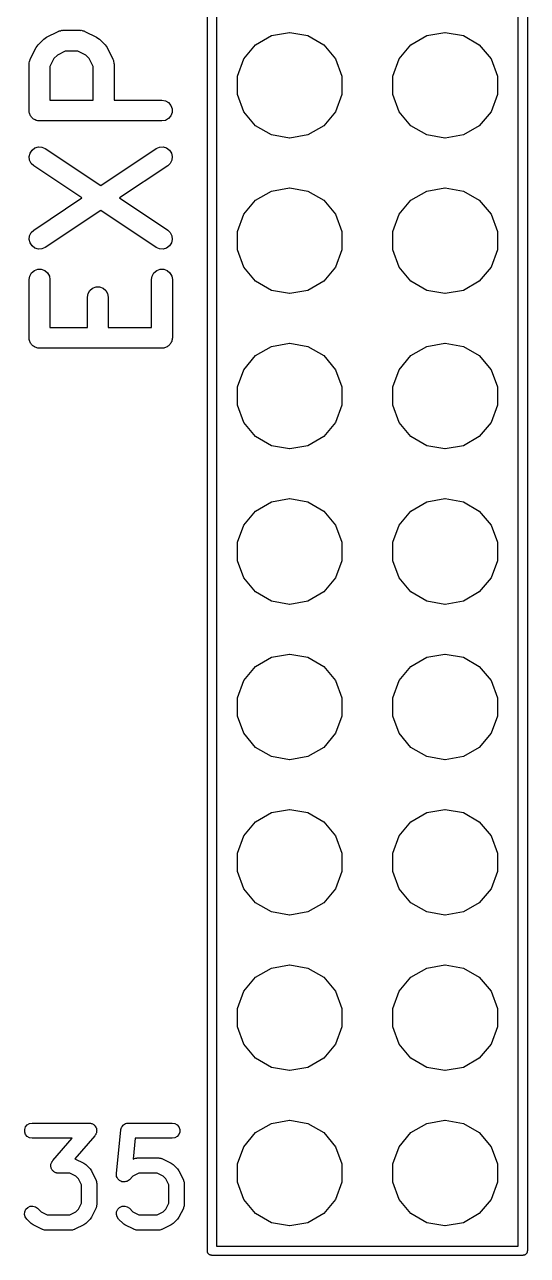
# Model space of a CAD drawing. Extents: x 10 to 287, y -200 to -10.
# Drawn here: x 170.62 to 178.84, y -96.97 to -76.86 of the extents above; entities that cross this region are included whole.
import ezdxf

# ---------------------------------------------------------------- set-up
doc = ezdxf.new("R2010")
doc.units = 0
doc.header["$MEASUREMENT"] = 0
doc.layers.add('BLACK', color=7, linetype='CONTINUOUS')

msp = doc.modelspace()

# ---------------------------------------------------------------- linework, layer by layer
at = {"layer": 'Black'}
for p, q in [((178.685, -96.825), (178.685, -51.255)), ((178.835, -51.18), (178.835, -96.9)), ((173.605, -96.9), (173.605, -53.72)), ((173.755, -53.795), (173.755, -96.825)), ((170.977, -77.0636), (171.168, -76.9683)), ((171.168, -76.9683), (171.177, -76.9655)), ((171.177, -76.9655), (171.186, -76.9606)), ((171.186, -76.9606), (171.205, -76.9572)), ((171.205, -76.9572), (171.224, -76.9515)), ((171.224, -76.9515), (171.234, -76.9521)), ((171.234, -76.9521), (171.244, -76.9504)), ((171.244, -76.9504), (171.529, -76.9504)), ((171.529, -76.9504), (171.539, -76.9521)), ((171.539, -76.9521), (171.549, -76.9515)), ((171.549, -76.9515), (171.568, -76.9572)), ((171.568, -76.9572), (171.588, -76.9606)), ((171.588, -76.9606), (171.596, -76.9655)), ((171.596, -76.9655), (171.605, -76.9683)), ((171.605, -76.9683), (171.796, -77.0636)), ((174.392, -77.1884), (174.651, -77.0385)), ((174.651, -77.0385), (174.947, -76.9864)), ((174.947, -76.9864), (174.953, -76.9864)), ((174.953, -76.9864), (175.249, -77.0385)), ((175.249, -77.0385), (175.508, -77.1884)), ((176.932, -77.1884), (177.191, -77.0385)), ((177.191, -77.0385), (177.487, -76.9864)), ((177.487, -76.9864), (177.493, -76.9864)), ((177.493, -76.9864), (177.789, -77.0385)), ((177.789, -77.0385), (178.048, -77.1884)), ((170.711, -77.4253), (170.806, -77.2348)), ((170.806, -77.2348), (170.822, -77.213)), ((170.822, -77.213), (170.838, -77.1906)), ((170.838, -77.1906), (170.933, -77.0954)), ((170.933, -77.0954), (170.955, -77.0798)), ((170.955, -77.0798), (170.977, -77.0636)), ((171.796, -77.0636), (171.818, -77.0798)), ((171.818, -77.0798), (171.84, -77.0954)), ((171.84, -77.0954), (171.935, -77.1906)), ((171.935, -77.1906), (171.951, -77.2129)), ((171.951, -77.2129), (171.967, -77.2348)), ((171.967, -77.2348), (172.062, -77.4253)), ((174.199, -77.4182), (174.392, -77.1884)), ((175.508, -77.1884), (175.701, -77.4182)), ((176.739, -77.4182), (176.932, -77.1884)), ((178.048, -77.1884), (178.241, -77.4182)), ((170.7, -77.4628), (170.703, -77.4432)), ((170.703, -77.4432), (170.708, -77.4347)), ((170.708, -77.4347), (170.711, -77.4253)), ((171.098, -77.4116), (171.033, -77.5415)), ((171.154, -77.3553), (171.098, -77.4116)), ((171.284, -77.2904), (171.154, -77.3553)), ((171.489, -77.2904), (171.284, -77.2904)), ((171.619, -77.3553), (171.489, -77.2904)), ((171.675, -77.4116), (171.619, -77.3553)), ((171.74, -77.5415), (171.675, -77.4116)), ((172.062, -77.4253), (172.065, -77.4347)), ((172.065, -77.4347), (172.07, -77.4432)), ((172.07, -77.4432), (172.074, -77.4628)), ((174.096, -77.7), (174.199, -77.4182)), ((175.701, -77.4182), (175.804, -77.7)), ((176.636, -77.7), (176.739, -77.4182)), ((178.241, -77.4182), (178.344, -77.7)), ((170.693, -77.5013), (170.694, -77.4917)), ((170.693, -78.2632), (170.693, -77.5013)), ((170.694, -77.4819), (170.7, -77.4628)), ((170.694, -77.4917), (170.694, -77.4819)), ((171.033, -77.5415), (171.033, -78.0932)), ((171.74, -78.0932), (171.74, -77.5415)), ((172.074, -77.4628), (172.079, -77.4819)), ((172.079, -77.4819), (172.079, -77.4917)), ((172.079, -77.4917), (172.08, -77.5013)), ((172.08, -77.5013), (172.08, -78.0932)), ((174.096, -78), (174.096, -77.7)), ((175.804, -77.7), (175.804, -78)), ((176.636, -78), (176.636, -77.7)), ((178.344, -77.7), (178.344, -78)), ((174.199, -78.2818), (174.096, -78)), ((175.804, -78), (175.701, -78.2818)), ((176.739, -78.2818), (176.636, -78)), ((178.344, -78), (178.241, -78.2818)), ((171.033, -78.0932), (171.74, -78.0932)), ((172.08, -78.0932), (172.863, -78.0932)), ((172.863, -78.0932), (172.921, -78.1035)), ((172.921, -78.1035), (172.972, -78.133)), ((172.972, -78.133), (173.01, -78.1782)), ((173.01, -78.1782), (173.03, -78.2337)), ((173.03, -78.2337), (173.03, -78.2928)), ((170.695, -78.2779), (170.693, -78.2632)), ((170.695, -78.2928), (170.695, -78.2779)), ((170.7, -78.3067), (170.695, -78.2928)), ((170.703, -78.3214), (170.7, -78.3067)), ((170.71, -78.3343), (170.703, -78.3214)), ((170.716, -78.3482), (170.71, -78.3343)), ((170.725, -78.3596), (170.716, -78.3482)), ((170.733, -78.3725), (170.725, -78.3596)), ((170.744, -78.3821), (170.733, -78.3725)), ((170.753, -78.3935), (170.744, -78.3821)), ((170.766, -78.4009), (170.753, -78.3935)), ((170.778, -78.4105), (170.766, -78.4009)), ((170.792, -78.4155), (170.778, -78.4105)), ((170.805, -78.423), (170.792, -78.4155)), ((170.819, -78.4256), (170.805, -78.423)), ((170.833, -78.4307), (170.819, -78.4256)), ((170.848, -78.4307), (170.833, -78.4307)), ((170.863, -78.4332), (170.848, -78.4307)), ((172.863, -78.4332), (170.863, -78.4332)), ((172.921, -78.423), (172.863, -78.4332)), ((172.972, -78.3935), (172.921, -78.423)), ((173.01, -78.3482), (172.972, -78.3935)), ((173.03, -78.2928), (173.01, -78.3482)), ((174.392, -78.5116), (174.199, -78.2818)), ((175.701, -78.2818), (175.508, -78.5116)), ((176.932, -78.5116), (176.739, -78.2818)), ((178.241, -78.2818), (178.048, -78.5116)), ((174.651, -78.6615), (174.392, -78.5116)), ((175.508, -78.5116), (175.249, -78.6615)), ((177.191, -78.6615), (176.932, -78.5116)), ((178.048, -78.5116), (177.789, -78.6615)), ((170.787, -78.8728), (170.844, -78.8562)), ((170.844, -78.8562), (170.903, -78.86)), ((172.823, -78.86), (172.881, -78.8562)), ((172.881, -78.8562), (172.938, -78.8728)), ((174.947, -78.7136), (174.651, -78.6615)), ((174.953, -78.7136), (174.947, -78.7136)), ((175.249, -78.6615), (174.953, -78.7136)), ((177.487, -78.7136), (177.191, -78.6615)), ((177.493, -78.7136), (177.487, -78.7136)), ((177.789, -78.6615), (177.493, -78.7136)), ((170.693, -79.0142), (170.707, -78.9568)), ((170.7, -79.0729), (170.693, -79.0142)), ((170.707, -78.9568), (170.74, -78.9077)), ((170.74, -78.9077), (170.787, -78.8728)), ((170.903, -78.86), (170.957, -78.8837)), ((170.957, -78.8837), (171.863, -79.4875)), ((171.863, -79.4875), (172.768, -78.8837)), ((172.768, -78.8837), (172.823, -78.86)), ((172.938, -78.8728), (172.986, -78.9077)), ((172.986, -78.9077), (173.018, -78.9568)), ((173.018, -78.9568), (173.032, -79.0142)), ((173.032, -79.0142), (173.026, -79.0729)), ((170.726, -79.1258), (170.7, -79.0729)), ((170.768, -79.1666), (170.726, -79.1258)), ((171.556, -79.6918), (170.768, -79.1666)), ((172.957, -79.1666), (172.169, -79.6918)), ((173, -79.1258), (172.957, -79.1666)), ((173.026, -79.0729), (173, -79.1258)), ((174.392, -79.7284), (174.651, -79.5785)), ((174.651, -79.5785), (174.947, -79.5264)), ((174.947, -79.5264), (174.953, -79.5264)), ((174.953, -79.5264), (175.249, -79.5785)), ((175.249, -79.5785), (175.508, -79.7284)), ((176.932, -79.7284), (177.191, -79.5785)), ((177.191, -79.5785), (177.487, -79.5264)), ((177.487, -79.5264), (177.493, -79.5264)), ((177.493, -79.5264), (177.789, -79.5785)), ((177.789, -79.5785), (178.048, -79.7284)), ((170.768, -80.217), (171.556, -79.6918)), ((172.169, -79.6918), (172.957, -80.217)), ((174.199, -79.9582), (174.392, -79.7284)), ((175.508, -79.7284), (175.701, -79.9582)), ((176.739, -79.9582), (176.932, -79.7284)), ((178.048, -79.7284), (178.241, -79.9582)), ((171.863, -79.8961), (170.957, -80.4999)), ((172.768, -80.4999), (171.863, -79.8961)), ((174.096, -80.24), (174.199, -79.9582)), ((175.701, -79.9582), (175.804, -80.24)), ((176.636, -80.24), (176.739, -79.9582)), ((178.241, -79.9582), (178.344, -80.24)), ((170.7, -80.3107), (170.726, -80.2578)), ((170.726, -80.2578), (170.768, -80.217)), ((172.957, -80.217), (173, -80.2578)), ((173, -80.2578), (173.026, -80.3107)), ((174.096, -80.54), (174.096, -80.24)), ((175.804, -80.24), (175.804, -80.54)), ((176.636, -80.54), (176.636, -80.24)), ((178.344, -80.24), (178.344, -80.54)), ((170.693, -80.3694), (170.7, -80.3107)), ((170.707, -80.4268), (170.693, -80.3694)), ((170.74, -80.4759), (170.707, -80.4268)), ((173.018, -80.4268), (172.986, -80.4759)), ((173.032, -80.3694), (173.018, -80.4268)), ((173.026, -80.3107), (173.032, -80.3694)), ((170.787, -80.5109), (170.74, -80.4759)), ((170.844, -80.5274), (170.787, -80.5109)), ((170.903, -80.5236), (170.844, -80.5274)), ((170.957, -80.4999), (170.903, -80.5236)), ((172.823, -80.5236), (172.768, -80.4999)), ((172.881, -80.5274), (172.823, -80.5236)), ((172.938, -80.5109), (172.881, -80.5274)), ((172.986, -80.4759), (172.938, -80.5109)), ((174.199, -80.8218), (174.096, -80.54)), ((175.804, -80.54), (175.701, -80.8218)), ((176.739, -80.8218), (176.636, -80.54)), ((178.344, -80.54), (178.241, -80.8218)), ((170.778, -80.8779), (170.833, -80.8577)), ((170.833, -80.8577), (170.892, -80.8577)), ((170.892, -80.8577), (170.948, -80.8779)), ((172.778, -80.8779), (172.833, -80.8577)), ((172.833, -80.8577), (172.892, -80.8577)), ((172.892, -80.8577), (172.948, -80.8779)), ((174.392, -81.0516), (174.199, -80.8218)), ((175.701, -80.8218), (175.508, -81.0516)), ((176.932, -81.0516), (176.739, -80.8218)), ((178.241, -80.8218), (178.048, -81.0516)), ((170.693, -81.0251), (170.703, -80.967)), ((170.693, -81.9775), (170.693, -81.0251)), ((170.703, -80.967), (170.733, -80.9159)), ((170.733, -80.9159), (170.778, -80.8779)), ((170.948, -80.8779), (170.993, -80.9159)), ((170.993, -80.9159), (171.023, -80.967)), ((171.023, -80.967), (171.033, -81.0251)), ((171.033, -81.0251), (171.033, -81.8075)), ((172.693, -81.0251), (172.703, -80.967)), ((172.693, -81.8075), (172.693, -81.0251)), ((172.703, -80.967), (172.733, -80.9159)), ((172.733, -80.9159), (172.778, -80.8779)), ((172.948, -80.8779), (172.993, -80.9159)), ((172.993, -80.9159), (173.023, -80.967)), ((173.023, -80.967), (173.033, -81.0251)), ((173.033, -81.0251), (173.033, -81.9775)), ((174.651, -81.2015), (174.392, -81.0516)), ((175.508, -81.0516), (175.249, -81.2015)), ((177.191, -81.2015), (176.932, -81.0516)), ((178.048, -81.0516), (177.789, -81.2015)), ((171.645, -81.3109), (171.655, -81.2527)), ((171.655, -81.2527), (171.685, -81.2016)), ((171.685, -81.2016), (171.73, -81.1636)), ((171.73, -81.1636), (171.786, -81.1434)), ((171.786, -81.1434), (171.845, -81.1434)), ((171.845, -81.1434), (171.9, -81.1636)), ((171.9, -81.1636), (171.945, -81.2016)), ((171.945, -81.2016), (171.975, -81.2527)), ((171.975, -81.2527), (171.985, -81.3109)), ((174.947, -81.2536), (174.651, -81.2015)), ((174.953, -81.2536), (174.947, -81.2536)), ((175.249, -81.2015), (174.953, -81.2536)), ((177.487, -81.2536), (177.191, -81.2015)), ((177.493, -81.2536), (177.487, -81.2536)), ((177.789, -81.2015), (177.493, -81.2536)), ((171.645, -81.8075), (171.645, -81.3109)), ((171.985, -81.3109), (171.985, -81.8075)), ((171.033, -81.8075), (171.645, -81.8075)), ((171.985, -81.8075), (172.693, -81.8075)), ((170.695, -81.9922), (170.693, -81.9775)), ((170.695, -82.007), (170.695, -81.9922)), ((170.7, -82.021), (170.695, -82.007)), ((170.703, -82.0357), (170.7, -82.021)), ((170.71, -82.0485), (170.703, -82.0357)), ((170.716, -82.0625), (170.71, -82.0485)), ((170.725, -82.0739), (170.716, -82.0625)), ((170.733, -82.0868), (170.725, -82.0739)), ((173, -82.0739), (172.993, -82.0868)), ((173.01, -82.0625), (173, -82.0739)), ((173.015, -82.0485), (173.01, -82.0625)), ((173.023, -82.0357), (173.015, -82.0485)), ((173.025, -82.021), (173.023, -82.0357)), ((173.03, -82.007), (173.025, -82.021)), ((173.033, -81.9775), (173.03, -81.9922)), ((173.03, -81.9922), (173.03, -82.007)), ((174.651, -82.1185), (174.947, -82.0664)), ((174.947, -82.0664), (174.953, -82.0664)), ((174.953, -82.0664), (175.249, -82.1185)), ((177.191, -82.1185), (177.487, -82.0664)), ((177.487, -82.0664), (177.493, -82.0664)), ((177.493, -82.0664), (177.789, -82.1185)), ((170.744, -82.0964), (170.733, -82.0868)), ((170.753, -82.1078), (170.744, -82.0964)), ((170.766, -82.1152), (170.753, -82.1078)), ((170.778, -82.1247), (170.766, -82.1152)), ((170.792, -82.1298), (170.778, -82.1247)), ((170.805, -82.1373), (170.792, -82.1298)), ((170.819, -82.1399), (170.805, -82.1373)), ((170.833, -82.1449), (170.819, -82.1399)), ((170.848, -82.1449), (170.833, -82.1449)), ((170.863, -82.1475), (170.848, -82.1449)), ((172.863, -82.1475), (170.863, -82.1475)), ((172.877, -82.1449), (172.863, -82.1475)), ((172.892, -82.1449), (172.877, -82.1449)), ((172.906, -82.1399), (172.892, -82.1449)), ((172.921, -82.1373), (172.906, -82.1399)), ((172.934, -82.1298), (172.921, -82.1373)), ((172.948, -82.1247), (172.934, -82.1298)), ((172.959, -82.1152), (172.948, -82.1247)), ((172.972, -82.1078), (172.959, -82.1152)), ((172.982, -82.0964), (172.972, -82.1078)), ((172.993, -82.0868), (172.982, -82.0964)), ((174.199, -82.4982), (174.392, -82.2684)), ((174.392, -82.2684), (174.651, -82.1185)), ((175.249, -82.1185), (175.508, -82.2684)), ((175.508, -82.2684), (175.701, -82.4982)), ((176.739, -82.4982), (176.932, -82.2684)), ((176.932, -82.2684), (177.191, -82.1185)), ((177.789, -82.1185), (178.048, -82.2684)), ((178.048, -82.2684), (178.241, -82.4982)), ((174.096, -82.78), (174.199, -82.4982)), ((175.701, -82.4982), (175.804, -82.78)), ((176.636, -82.78), (176.739, -82.4982)), ((178.241, -82.4982), (178.344, -82.78)), ((174.096, -83.08), (174.096, -82.78)), ((175.804, -82.78), (175.804, -83.08)), ((176.636, -83.08), (176.636, -82.78)), ((178.344, -82.78), (178.344, -83.08)), ((174.199, -83.3618), (174.096, -83.08)), ((175.804, -83.08), (175.701, -83.3618)), ((176.739, -83.3618), (176.636, -83.08)), ((178.344, -83.08), (178.241, -83.3618)), ((174.392, -83.5916), (174.199, -83.3618)), ((175.701, -83.3618), (175.508, -83.5916)), ((176.932, -83.5916), (176.739, -83.3618)), ((178.241, -83.3618), (178.048, -83.5916)), ((174.651, -83.7415), (174.392, -83.5916)), ((175.508, -83.5916), (175.249, -83.7415)), ((177.191, -83.7415), (176.932, -83.5916)), ((178.048, -83.5916), (177.789, -83.7415)), ((174.947, -83.7936), (174.651, -83.7415)), ((174.953, -83.7936), (174.947, -83.7936)), ((175.249, -83.7415), (174.953, -83.7936)), ((177.487, -83.7936), (177.191, -83.7415)), ((177.493, -83.7936), (177.487, -83.7936)), ((177.789, -83.7415), (177.493, -83.7936)), ((174.392, -84.8084), (174.651, -84.6585)), ((174.651, -84.6585), (174.947, -84.6064)), ((174.947, -84.6064), (174.953, -84.6064)), ((174.953, -84.6064), (175.249, -84.6585)), ((175.249, -84.6585), (175.508, -84.8084)), ((176.932, -84.8084), (177.191, -84.6585)), ((177.191, -84.6585), (177.487, -84.6064)), ((177.487, -84.6064), (177.493, -84.6064)), ((177.493, -84.6064), (177.789, -84.6585)), ((177.789, -84.6585), (178.048, -84.8084)), ((174.199, -85.0382), (174.392, -84.8084)), ((175.508, -84.8084), (175.701, -85.0382)), ((176.739, -85.0382), (176.932, -84.8084)), ((178.048, -84.8084), (178.241, -85.0382)), ((174.096, -85.32), (174.199, -85.0382)), ((175.701, -85.0382), (175.804, -85.32)), ((176.636, -85.32), (176.739, -85.0382)), ((178.241, -85.0382), (178.344, -85.32)), ((174.096, -85.62), (174.096, -85.32)), ((175.804, -85.32), (175.804, -85.62)), ((176.636, -85.62), (176.636, -85.32)), ((178.344, -85.32), (178.344, -85.62)), ((174.199, -85.9018), (174.096, -85.62)), ((175.804, -85.62), (175.701, -85.9018)), ((176.739, -85.9018), (176.636, -85.62)), ((178.344, -85.62), (178.241, -85.9018)), ((174.392, -86.1316), (174.199, -85.9018)), ((175.701, -85.9018), (175.508, -86.1316)), ((176.932, -86.1316), (176.739, -85.9018)), ((178.241, -85.9018), (178.048, -86.1316)), ((174.651, -86.2815), (174.392, -86.1316)), ((174.947, -86.3336), (174.651, -86.2815)), ((175.249, -86.2815), (174.953, -86.3336)), ((175.508, -86.1316), (175.249, -86.2815)), ((177.191, -86.2815), (176.932, -86.1316)), ((177.487, -86.3336), (177.191, -86.2815)), ((177.789, -86.2815), (177.493, -86.3336)), ((178.048, -86.1316), (177.789, -86.2815)), ((174.953, -86.3336), (174.947, -86.3336)), ((177.493, -86.3336), (177.487, -86.3336)), ((174.392, -87.3484), (174.651, -87.1985)), ((174.651, -87.1985), (174.947, -87.1464)), ((174.947, -87.1464), (174.953, -87.1464)), ((174.953, -87.1464), (175.249, -87.1985)), ((175.249, -87.1985), (175.508, -87.3484)), ((176.932, -87.3484), (177.191, -87.1985)), ((177.191, -87.1985), (177.487, -87.1464)), ((177.487, -87.1464), (177.493, -87.1464)), ((177.493, -87.1464), (177.789, -87.1985)), ((177.789, -87.1985), (178.048, -87.3484)), ((174.199, -87.5782), (174.392, -87.3484)), ((175.508, -87.3484), (175.701, -87.5782)), ((176.739, -87.5782), (176.932, -87.3484)), ((178.048, -87.3484), (178.241, -87.5782)), ((174.096, -87.86), (174.199, -87.5782)), ((175.701, -87.5782), (175.804, -87.86)), ((176.636, -87.86), (176.739, -87.5782)), ((178.241, -87.5782), (178.344, -87.86)), ((174.096, -88.16), (174.096, -87.86)), ((175.804, -87.86), (175.804, -88.16)), ((176.636, -88.16), (176.636, -87.86)), ((178.344, -87.86), (178.344, -88.16)), ((174.199, -88.4418), (174.096, -88.16)), ((175.804, -88.16), (175.701, -88.4418)), ((176.739, -88.4418), (176.636, -88.16)), ((178.344, -88.16), (178.241, -88.4418)), ((174.392, -88.6716), (174.199, -88.4418)), ((175.701, -88.4418), (175.508, -88.6716)), ((176.932, -88.6716), (176.739, -88.4418)), ((178.241, -88.4418), (178.048, -88.6716)), ((174.651, -88.8215), (174.392, -88.6716)), ((175.508, -88.6716), (175.249, -88.8215)), ((177.191, -88.8215), (176.932, -88.6716)), ((178.048, -88.6716), (177.789, -88.8215)), ((174.947, -88.8736), (174.651, -88.8215)), ((174.953, -88.8736), (174.947, -88.8736)), ((175.249, -88.8215), (174.953, -88.8736)), ((177.487, -88.8736), (177.191, -88.8215)), ((177.493, -88.8736), (177.487, -88.8736)), ((177.789, -88.8215), (177.493, -88.8736)), ((174.651, -89.7385), (174.947, -89.6864)), ((174.947, -89.6864), (174.953, -89.6864)), ((174.953, -89.6864), (175.249, -89.7385)), ((177.191, -89.7385), (177.487, -89.6864)), ((177.487, -89.6864), (177.493, -89.6864)), ((177.493, -89.6864), (177.789, -89.7385)), ((174.199, -90.1182), (174.392, -89.8884)), ((174.392, -89.8884), (174.651, -89.7385)), ((175.249, -89.7385), (175.508, -89.8884)), ((175.508, -89.8884), (175.701, -90.1182)), ((176.739, -90.1182), (176.932, -89.8884)), ((176.932, -89.8884), (177.191, -89.7385)), ((177.789, -89.7385), (178.048, -89.8884)), ((178.048, -89.8884), (178.241, -90.1182)), ((174.096, -90.4), (174.199, -90.1182)), ((175.701, -90.1182), (175.804, -90.4)), ((176.636, -90.4), (176.739, -90.1182)), ((178.241, -90.1182), (178.344, -90.4)), ((174.096, -90.7), (174.096, -90.4)), ((175.804, -90.4), (175.804, -90.7)), ((176.636, -90.7), (176.636, -90.4)), ((178.344, -90.4), (178.344, -90.7)), ((174.199, -90.9818), (174.096, -90.7)), ((175.804, -90.7), (175.701, -90.9818)), ((176.739, -90.9818), (176.636, -90.7)), ((178.344, -90.7), (178.241, -90.9818)), ((174.392, -91.2116), (174.199, -90.9818)), ((175.701, -90.9818), (175.508, -91.2116)), ((176.932, -91.2116), (176.739, -90.9818)), ((178.241, -90.9818), (178.048, -91.2116)), ((174.651, -91.3615), (174.392, -91.2116)), ((175.508, -91.2116), (175.249, -91.3615)), ((177.191, -91.3615), (176.932, -91.2116)), ((178.048, -91.2116), (177.789, -91.3615)), ((174.947, -91.4136), (174.651, -91.3615)), ((174.953, -91.4136), (174.947, -91.4136)), ((175.249, -91.3615), (174.953, -91.4136)), ((177.487, -91.4136), (177.191, -91.3615)), ((177.493, -91.4136), (177.487, -91.4136)), ((177.789, -91.3615), (177.493, -91.4136)), ((174.392, -92.4284), (174.651, -92.2785)), ((174.651, -92.2785), (174.947, -92.2264)), ((174.947, -92.2264), (174.953, -92.2264)), ((174.953, -92.2264), (175.249, -92.2785)), ((175.249, -92.2785), (175.508, -92.4284)), ((176.932, -92.4284), (177.191, -92.2785)), ((177.191, -92.2785), (177.487, -92.2264)), ((177.487, -92.2264), (177.493, -92.2264)), ((177.493, -92.2264), (177.789, -92.2785)), ((177.789, -92.2785), (178.048, -92.4284)), ((174.199, -92.6582), (174.392, -92.4284)), ((175.508, -92.4284), (175.701, -92.6582)), ((176.739, -92.6582), (176.932, -92.4284)), ((178.048, -92.4284), (178.241, -92.6582)), ((174.096, -92.94), (174.199, -92.6582)), ((175.701, -92.6582), (175.804, -92.94)), ((176.636, -92.94), (176.739, -92.6582)), ((178.241, -92.6582), (178.344, -92.94)), ((174.096, -93.24), (174.096, -92.94)), ((175.804, -92.94), (175.804, -93.24)), ((176.636, -93.24), (176.636, -92.94)), ((178.344, -92.94), (178.344, -93.24)), ((174.199, -93.5218), (174.096, -93.24)), ((175.804, -93.24), (175.701, -93.5218)), ((176.739, -93.5218), (176.636, -93.24)), ((178.344, -93.24), (178.241, -93.5218)), ((174.392, -93.7516), (174.199, -93.5218)), ((175.701, -93.5218), (175.508, -93.7516)), ((176.932, -93.7516), (176.739, -93.5218)), ((178.241, -93.5218), (178.048, -93.7516)), ((174.651, -93.9015), (174.392, -93.7516)), ((174.947, -93.9536), (174.651, -93.9015)), ((175.249, -93.9015), (174.953, -93.9536)), ((175.508, -93.7516), (175.249, -93.9015)), ((177.191, -93.9015), (176.932, -93.7516)), ((177.487, -93.9536), (177.191, -93.9015)), ((177.789, -93.9015), (177.493, -93.9536)), ((178.048, -93.7516), (177.789, -93.9015)), ((174.953, -93.9536), (174.947, -93.9536)), ((177.493, -93.9536), (177.487, -93.9536)), ((170.621, -94.9149), (170.635, -94.8741)), ((170.621, -94.9583), (170.621, -94.9149)), ((170.635, -94.8741), (170.663, -94.8408)), ((170.663, -94.8408), (170.701, -94.8191)), ((170.701, -94.8191), (170.744, -94.8116)), ((170.744, -94.8116), (171.672, -94.8116)), ((171.672, -94.8116), (171.684, -94.8137)), ((171.684, -94.8137), (171.697, -94.8139)), ((171.697, -94.8139), (171.706, -94.8174)), ((171.706, -94.8174), (171.715, -94.8191)), ((171.715, -94.8191), (171.726, -94.8252)), ((171.726, -94.8252), (171.737, -94.8296)), ((171.737, -94.8296), (171.744, -94.836)), ((171.744, -94.836), (171.753, -94.8408)), ((171.753, -94.8408), (171.76, -94.8502)), ((171.76, -94.8502), (171.77, -94.8582)), ((171.77, -94.8582), (171.774, -94.8667)), ((171.774, -94.8667), (171.781, -94.8741)), ((171.781, -94.8741), (171.785, -94.8856)), ((171.785, -94.8856), (171.791, -94.8963)), ((171.791, -94.8963), (171.792, -94.9058)), ((171.792, -94.9058), (171.795, -94.9149)), ((171.795, -94.9149), (171.795, -94.9271)), ((171.795, -94.9271), (171.797, -94.9392)), ((171.797, -94.9392), (171.795, -94.9486)), ((171.795, -94.9486), (171.795, -94.9583)), ((172.119, -95.6384), (172.191, -94.9241)), ((172.191, -94.9241), (172.192, -94.9196)), ((172.192, -94.9149), (172.198, -94.8988)), ((172.192, -94.9196), (172.192, -94.9149)), ((172.198, -94.8988), (172.203, -94.8823)), ((172.203, -94.8823), (172.205, -94.8785)), ((172.205, -94.8785), (172.207, -94.8741)), ((172.207, -94.8741), (172.218, -94.861)), ((172.218, -94.861), (172.228, -94.8471)), ((172.228, -94.8471), (172.232, -94.8444)), ((172.232, -94.8444), (172.235, -94.8408)), ((172.235, -94.8408), (172.25, -94.8323)), ((172.25, -94.8323), (172.264, -94.8226)), ((172.264, -94.8226), (172.268, -94.8215)), ((172.268, -94.8215), (172.272, -94.8191)), ((172.272, -94.8191), (172.289, -94.8161)), ((172.289, -94.8161), (172.306, -94.8119)), ((172.306, -94.8119), (172.31, -94.8124)), ((172.31, -94.8124), (172.315, -94.8116)), ((172.315, -94.8116), (173.029, -94.8116)), ((173.029, -94.8116), (173.072, -94.8191)), ((173.072, -94.8191), (173.11, -94.8408)), ((173.11, -94.8408), (173.138, -94.8741)), ((173.138, -94.8741), (173.153, -94.9149)), ((173.153, -94.9149), (173.153, -94.9583)), ((174.392, -94.9684), (174.651, -94.8185)), ((174.651, -94.8185), (174.947, -94.7664)), ((174.947, -94.7664), (174.953, -94.7664)), ((174.953, -94.7664), (175.249, -94.8185)), ((175.249, -94.8185), (175.508, -94.9684)), ((176.932, -94.9684), (177.191, -94.8185)), ((177.191, -94.8185), (177.487, -94.7664)), ((177.487, -94.7664), (177.493, -94.7664)), ((177.493, -94.7664), (177.789, -94.8185)), ((177.789, -94.8185), (178.048, -94.9684)), ((170.635, -94.9991), (170.621, -94.9583)), ((170.663, -95.0323), (170.635, -94.9991)), ((170.701, -95.054), (170.663, -95.0323)), ((170.744, -95.0616), (170.701, -95.054)), ((171.397, -95.0616), (170.744, -95.0616)), ((171.078, -95.4257), (171.397, -95.0616)), ((171.766, -95.0189), (171.438, -95.3947)), ((171.773, -95.0084), (171.766, -95.0189)), ((171.781, -94.9991), (171.773, -95.0084)), ((171.784, -94.99), (171.781, -94.9991)), ((171.789, -94.9817), (171.784, -94.99)), ((171.791, -94.9698), (171.789, -94.9817)), ((171.795, -94.9583), (171.791, -94.9698)), ((172.428, -95.0616), (172.394, -95.4)), ((173.029, -95.0616), (172.428, -95.0616)), ((173.072, -95.054), (173.029, -95.0616)), ((173.11, -95.0323), (173.072, -95.054)), ((173.138, -94.9991), (173.11, -95.0323)), ((173.153, -94.9583), (173.138, -94.9991)), ((174.199, -95.1982), (174.392, -94.9684)), ((175.508, -94.9684), (175.701, -95.1982)), ((176.739, -95.1982), (176.932, -94.9684)), ((178.048, -94.9684), (178.241, -95.1982)), ((174.096, -95.48), (174.199, -95.1982)), ((175.701, -95.1982), (175.804, -95.48)), ((176.636, -95.48), (176.739, -95.1982)), ((178.241, -95.1982), (178.344, -95.48)), ((171.047, -95.5054), (171.049, -95.4959)), ((171.049, -95.5175), (171.047, -95.5054)), ((171.049, -95.4863), (171.053, -95.4748)), ((171.049, -95.4959), (171.049, -95.4863)), ((171.049, -95.5297), (171.049, -95.5175)), ((171.052, -95.5388), (171.049, -95.5297)), ((171.054, -95.5483), (171.052, -95.5388)), ((171.053, -95.4748), (171.056, -95.4628)), ((171.06, -95.559), (171.054, -95.5483)), ((171.056, -95.4628), (171.061, -95.4546)), ((171.061, -95.4546), (171.064, -95.4455)), ((171.064, -95.4455), (171.072, -95.4361)), ((171.072, -95.4361), (171.078, -95.4257)), ((171.438, -95.3947), (171.442, -95.3962)), ((171.442, -95.3962), (171.585, -95.4676)), ((171.585, -95.4676), (171.601, -95.4796)), ((171.601, -95.4796), (171.618, -95.491)), ((171.618, -95.491), (171.689, -95.5625)), ((172.394, -95.4), (172.402, -95.3962)), ((172.402, -95.3962), (172.409, -95.3941)), ((172.409, -95.3941), (172.415, -95.3905)), ((172.415, -95.3905), (172.43, -95.388)), ((172.43, -95.388), (172.444, -95.3838)), ((172.444, -95.3838), (172.451, -95.3843)), ((172.451, -95.3843), (172.458, -95.383)), ((172.458, -95.383), (172.815, -95.383)), ((172.815, -95.383), (172.822, -95.3843)), ((172.822, -95.3843), (172.829, -95.3838)), ((172.829, -95.3838), (172.843, -95.388)), ((172.843, -95.388), (172.858, -95.3905)), ((172.858, -95.3905), (172.864, -95.3941)), ((172.864, -95.3941), (172.871, -95.3962)), ((172.871, -95.3962), (173.014, -95.4676)), ((173.014, -95.4676), (173.03, -95.4796)), ((173.03, -95.4796), (173.046, -95.491)), ((173.046, -95.491), (173.118, -95.5625)), ((174.096, -95.78), (174.096, -95.48)), ((175.804, -95.48), (175.804, -95.78)), ((176.636, -95.78), (176.636, -95.48)), ((178.344, -95.48), (178.344, -95.78)), ((171.064, -95.5705), (171.06, -95.559)), ((171.07, -95.5779), (171.064, -95.5705)), ((171.075, -95.5863), (171.07, -95.5779)), ((171.084, -95.5944), (171.075, -95.5863)), ((171.092, -95.6038), (171.084, -95.5944)), ((171.1, -95.6086), (171.092, -95.6038)), ((171.108, -95.6149), (171.1, -95.6086)), ((171.119, -95.6193), (171.108, -95.6149)), ((171.13, -95.6255), (171.119, -95.6193)), ((171.139, -95.6271), (171.13, -95.6255)), ((171.148, -95.6306), (171.139, -95.6271)), ((171.16, -95.6309), (171.148, -95.6306)), ((171.172, -95.633), (171.16, -95.6309)), ((171.357, -95.633), (171.172, -95.633)), ((171.455, -95.6822), (171.357, -95.633)), ((171.498, -95.7249), (171.455, -95.6822)), ((171.547, -95.8232), (171.498, -95.7249)), ((171.689, -95.5625), (171.701, -95.5789)), ((171.701, -95.5789), (171.713, -95.595)), ((171.713, -95.595), (171.784, -95.7378)), ((171.784, -95.7378), (171.786, -95.7447)), ((171.786, -95.7447), (171.79, -95.751)), ((171.79, -95.751), (171.792, -95.7654)), ((172.119, -95.6392), (172.119, -95.6384)), ((172.119, -95.64), (172.119, -95.6392)), ((172.121, -95.6608), (172.119, -95.64)), ((172.123, -95.6817), (172.121, -95.6608)), ((172.123, -95.6824), (172.123, -95.6817)), ((172.123, -95.6832), (172.123, -95.6824)), ((172.132, -95.7022), (172.123, -95.6832)), ((172.14, -95.7213), (172.132, -95.7022)), ((172.141, -95.7218), (172.14, -95.7213)), ((172.141, -95.7226), (172.141, -95.7218)), ((172.156, -95.7374), (172.141, -95.7226)), ((172.171, -95.7524), (172.156, -95.7374)), ((172.171, -95.7527), (172.171, -95.7524)), ((172.172, -95.7533), (172.171, -95.7527)), ((172.191, -95.7621), (172.172, -95.7533)), ((172.314, -95.7521), (172.297, -95.7641)), ((172.331, -95.7403), (172.314, -95.7521)), ((172.332, -95.7392), (172.331, -95.7397)), ((172.331, -95.7397), (172.331, -95.7403)), ((172.389, -95.6822), (172.332, -95.7392)), ((172.488, -95.633), (172.389, -95.6822)), ((172.786, -95.633), (172.488, -95.633)), ((172.884, -95.6822), (172.786, -95.633)), ((172.927, -95.7249), (172.884, -95.6822)), ((172.976, -95.8232), (172.927, -95.7249)), ((173.118, -95.5625), (173.129, -95.5789)), ((173.129, -95.5789), (173.141, -95.595)), ((173.141, -95.595), (173.213, -95.7378)), ((173.213, -95.7378), (173.215, -95.7447)), ((173.215, -95.7447), (173.218, -95.751)), ((173.218, -95.751), (173.221, -95.7654)), ((171.547, -96.1213), (171.547, -95.8232)), ((171.792, -95.7654), (171.796, -95.7794)), ((171.796, -95.7794), (171.796, -95.7866)), ((171.796, -95.7866), (171.797, -95.7937)), ((171.797, -95.7937), (171.797, -96.1509)), ((172.21, -95.7712), (172.191, -95.7621)), ((172.211, -95.7713), (172.21, -95.7712)), ((172.211, -95.7716), (172.211, -95.7713)), ((172.232, -95.7734), (172.211, -95.7716)), ((172.253, -95.7755), (172.232, -95.7734)), ((172.254, -95.7753), (172.253, -95.7755)), ((172.255, -95.7754), (172.254, -95.7753)), ((172.275, -95.77), (172.255, -95.7754)), ((172.295, -95.7648), (172.275, -95.77)), ((172.296, -95.7643), (172.295, -95.7648)), ((172.297, -95.7641), (172.296, -95.7643)), ((172.976, -96.1213), (172.976, -95.8232)), ((173.221, -95.7654), (173.225, -95.7794)), ((173.225, -95.7794), (173.225, -95.7866)), ((173.225, -95.7866), (173.226, -95.7937)), ((173.226, -95.7937), (173.226, -96.1509)), ((174.199, -96.0618), (174.096, -95.78)), ((175.804, -95.78), (175.701, -96.0618)), ((176.739, -96.0618), (176.636, -95.78)), ((178.344, -95.78), (178.241, -96.0618)), ((171.498, -96.2197), (171.547, -96.1213)), ((171.797, -96.1509), (171.796, -96.158)), ((171.796, -96.158), (171.796, -96.1651)), ((172.927, -96.2197), (172.976, -96.1213)), ((173.226, -96.1509), (173.225, -96.158)), ((173.225, -96.158), (173.225, -96.1651)), ((174.392, -96.2916), (174.199, -96.0618)), ((175.701, -96.0618), (175.508, -96.2916)), ((176.932, -96.2916), (176.739, -96.0618)), ((178.241, -96.0618), (178.048, -96.2916)), ((170.619, -96.3046), (170.623, -96.2614)), ((170.63, -96.3465), (170.619, -96.3046)), ((170.623, -96.2614), (170.641, -96.222)), ((170.655, -96.3821), (170.63, -96.3465)), ((170.641, -96.222), (170.672, -96.1913)), ((170.672, -96.1913), (170.711, -96.173)), ((170.711, -96.173), (170.755, -96.1692)), ((170.755, -96.1692), (170.797, -96.1804)), ((170.797, -96.1804), (170.832, -96.2053)), ((170.832, -96.2053), (170.889, -96.2624)), ((170.889, -96.2624), (170.988, -96.3116)), ((170.988, -96.3116), (171.357, -96.3116)), ((171.357, -96.3116), (171.455, -96.2624)), ((171.455, -96.2624), (171.498, -96.2197)), ((171.713, -96.3496), (171.701, -96.3657)), ((171.784, -96.2068), (171.713, -96.3496)), ((171.786, -96.1999), (171.784, -96.2068)), ((171.79, -96.1936), (171.786, -96.1999)), ((171.792, -96.1792), (171.79, -96.1936)), ((171.796, -96.1651), (171.792, -96.1792)), ((172.119, -96.3046), (172.123, -96.2614)), ((172.13, -96.3465), (172.119, -96.3046)), ((172.123, -96.2614), (172.141, -96.222)), ((172.155, -96.3821), (172.13, -96.3465)), ((172.141, -96.222), (172.172, -96.1913)), ((172.172, -96.1913), (172.211, -96.173)), ((172.211, -96.173), (172.255, -96.1692)), ((172.255, -96.1692), (172.297, -96.1804)), ((172.297, -96.1804), (172.332, -96.2053)), ((172.332, -96.2053), (172.389, -96.2624)), ((172.389, -96.2624), (172.488, -96.3116)), ((172.488, -96.3116), (172.786, -96.3116)), ((172.786, -96.3116), (172.884, -96.2624)), ((172.884, -96.2624), (172.927, -96.2197)), ((173.141, -96.3496), (173.129, -96.3657)), ((173.213, -96.2068), (173.141, -96.3496)), ((173.215, -96.1999), (173.213, -96.2068)), ((173.218, -96.1936), (173.215, -96.1999)), ((173.221, -96.1792), (173.218, -96.1936)), ((173.225, -96.1651), (173.221, -96.1792)), ((174.651, -96.4415), (174.392, -96.2916)), ((175.508, -96.2916), (175.249, -96.4415)), ((177.191, -96.4415), (176.932, -96.2916)), ((178.048, -96.2916), (177.789, -96.4415)), ((170.727, -96.4535), (170.655, -96.3821)), ((170.743, -96.465), (170.727, -96.4535)), ((170.759, -96.4769), (170.743, -96.465)), ((170.902, -96.5484), (170.759, -96.4769)), ((170.909, -96.5504), (170.902, -96.5484)), ((170.915, -96.554), (170.909, -96.5504)), ((170.93, -96.5566), (170.915, -96.554)), ((170.944, -96.5608), (170.93, -96.5566)), ((170.951, -96.5603), (170.944, -96.5608)), ((170.958, -96.5616), (170.951, -96.5603)), ((171.394, -96.5603), (171.387, -96.5616)), ((171.401, -96.5608), (171.394, -96.5603)), ((171.415, -96.5566), (171.401, -96.5608)), ((171.429, -96.554), (171.415, -96.5566)), ((171.436, -96.5504), (171.429, -96.554)), ((171.442, -96.5484), (171.436, -96.5504)), ((171.585, -96.4769), (171.442, -96.5484)), ((171.601, -96.465), (171.585, -96.4769)), ((171.618, -96.4535), (171.601, -96.465)), ((171.689, -96.3821), (171.618, -96.4535)), ((171.701, -96.3657), (171.689, -96.3821)), ((172.227, -96.4535), (172.155, -96.3821)), ((172.243, -96.465), (172.227, -96.4535)), ((172.259, -96.4769), (172.243, -96.465)), ((172.402, -96.5484), (172.259, -96.4769)), ((172.409, -96.5504), (172.402, -96.5484)), ((172.415, -96.554), (172.409, -96.5504)), ((172.43, -96.5566), (172.415, -96.554)), ((172.444, -96.5608), (172.43, -96.5566)), ((172.451, -96.5603), (172.444, -96.5608)), ((172.458, -96.5616), (172.451, -96.5603)), ((172.822, -96.5603), (172.815, -96.5616)), ((172.829, -96.5608), (172.822, -96.5603)), ((172.843, -96.5566), (172.829, -96.5608)), ((172.858, -96.554), (172.843, -96.5566)), ((172.864, -96.5504), (172.858, -96.554)), ((172.871, -96.5484), (172.864, -96.5504)), ((173.014, -96.4769), (172.871, -96.5484)), ((173.03, -96.465), (173.014, -96.4769)), ((173.046, -96.4535), (173.03, -96.465)), ((173.118, -96.3821), (173.046, -96.4535)), ((173.129, -96.3657), (173.118, -96.3821)), ((174.947, -96.4936), (174.651, -96.4415)), ((174.953, -96.4936), (174.947, -96.4936)), ((175.249, -96.4415), (174.953, -96.4936)), ((177.487, -96.4936), (177.191, -96.4415)), ((177.493, -96.4936), (177.487, -96.4936)), ((177.789, -96.4415), (177.493, -96.4936)), ((171.387, -96.5616), (170.958, -96.5616)), ((172.815, -96.5616), (172.458, -96.5616)), ((173.606, -96.9065), (173.605, -96.9)), ((173.606, -96.913), (173.606, -96.9065)), ((173.608, -96.9192), (173.606, -96.913)), ((173.61, -96.9257), (173.608, -96.9192)), ((173.613, -96.9313), (173.61, -96.9257)), ((173.615, -96.9375), (173.613, -96.9313)), ((173.619, -96.9425), (173.615, -96.9375)), ((173.623, -96.9482), (173.619, -96.9425)), ((173.628, -96.9524), (173.623, -96.9482)), ((173.632, -96.9575), (173.628, -96.9524)), ((173.637, -96.9607), (173.632, -96.9575)), ((173.642, -96.965), (173.637, -96.9607)), ((173.755, -96.825), (178.685, -96.825)), ((178.803, -96.9607), (178.797, -96.965)), ((178.808, -96.9575), (178.803, -96.9607)), ((178.812, -96.9524), (178.808, -96.9575)), ((178.817, -96.9482), (178.812, -96.9524)), ((178.821, -96.9425), (178.817, -96.9482)), ((178.825, -96.9375), (178.821, -96.9425)), ((178.827, -96.9313), (178.825, -96.9375)), ((178.83, -96.9257), (178.827, -96.9313)), ((178.832, -96.9192), (178.83, -96.9257)), ((178.834, -96.913), (178.832, -96.9192)), ((178.835, -96.9), (178.834, -96.9065)), ((178.834, -96.9065), (178.834, -96.913)), ((173.649, -96.9672), (173.642, -96.965)), ((173.654, -96.9705), (173.649, -96.9672)), ((173.661, -96.9716), (173.654, -96.9705)), ((173.667, -96.9739), (173.661, -96.9716)), ((173.674, -96.9739), (173.667, -96.9739)), ((173.68, -96.975), (173.674, -96.9739)), ((178.76, -96.975), (173.68, -96.975)), ((178.766, -96.9739), (178.76, -96.975)), ((178.773, -96.9739), (178.766, -96.9739)), ((178.779, -96.9716), (178.773, -96.9739)), ((178.786, -96.9705), (178.779, -96.9716)), ((178.791, -96.9672), (178.786, -96.9705)), ((178.797, -96.965), (178.791, -96.9672))]:
    msp.add_line(p, q, dxfattribs=at)

doc.saveas('drawing.dxf')
